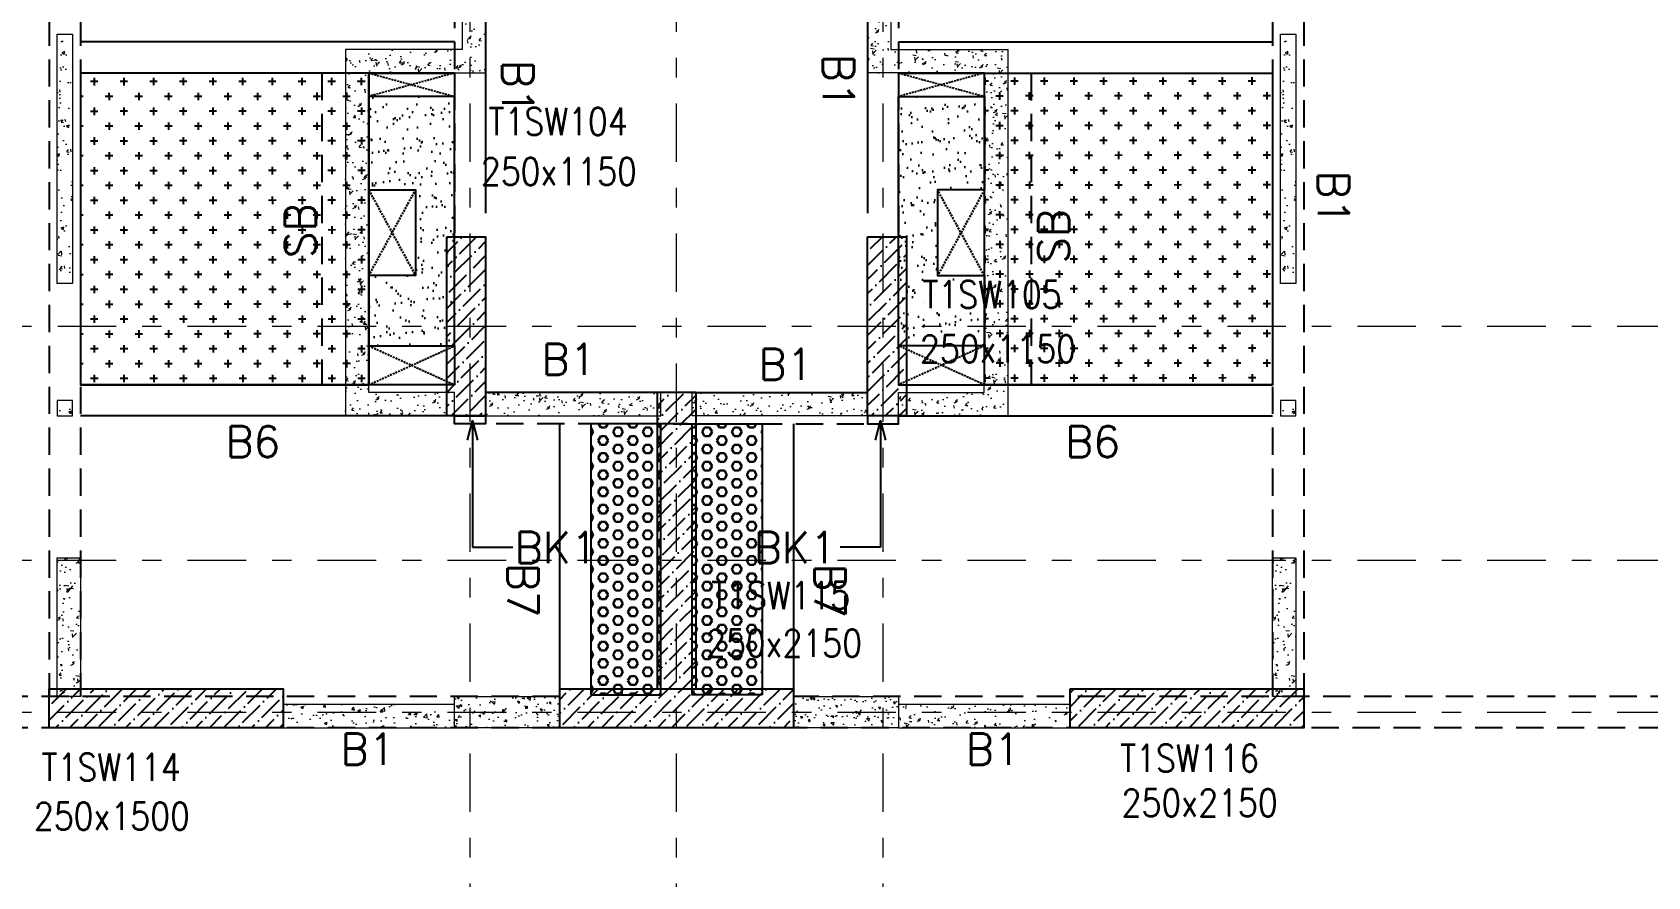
# Model space of a CAD drawing. Header units: millimetres. Extents: x 1078357 to 1340092, y -4684019 to -4550360.
# Drawn here: x 1186991 to 1197357, y -4581617 to -4576201 of the extents above; entities that cross this region are included whole.
import ezdxf

# ---------------------------------------------------------------- set-up
doc = ezdxf.new("R2010")
doc.units = ezdxf.units.MM
for name, pattern in [('CENTER', [2, 1.25, -0.25, 0.25, -0.25]), ('CONTINOUS', [0]), ('DGN STYLE 7', [8.34, 3.75, -1.67, 1.25, -1.67]), ('HIDDEN', [0.375, 0.25, -0.125]), ('New Retail block$0$CONTINOUS', [0])]:
    doc.linetypes.add(name, pattern=pattern)
doc.layers.get('0').update_dxf_attribs({"lineweight": 0})
for name, color, linetype in [('DROP SLAB', 8, 'Continuous'), ('S-BEAM', 3, 'Continuous'), ('S-BEAM-IDEN', 6, 'Continuous'), ('S-COL_STOP', 12, 'Continuous'), ('S-CUTOUT', 8, 'Continuous'), ('S-SLAB-STOP', 8, 'New Retail block$0$CONTINOUS')]:
    doc.layers.add(name, color=color, linetype=linetype)
for name, color, linetype, lineweight in [('GRID LINE', 8, 'Continuous', 0), ('HATCH', 8, 'Continuous', 30), ('S-COL-IDEN', 30, 'Continuous', 25), ('S-NON STR RCC WALL', 8, 'Continuous', 0)]:
    doc.layers.add(name, color=color, linetype=linetype, lineweight=lineweight)
doc.styles.add('Roman', font='romans')
doc.styles.add('ROMANS', font='romans.shx', dxfattribs={"width": 0.85})
doc.dimstyles.new('HARESH', dxfattribs={"dimtxt": 150, "dimasz": 75, "dimexe": 0, "dimexo": 0, "dimgap": 25, "dimtad": 1, "dimdec": 0, "dimdsep": 46, "dimtxsty": 'Roman', "dimblk": 'OBLIQUE', "dimcen": 225, "dimdle": 25, "dimclrd": 2, "dimclre": 2, "dimclrt": 7, "dimadec": 8, "dimazin": 1, "dimtfac": 1, "dimtdec": 0, "dimtmove": 0, "dimatfit": 0, "dimfxl": 1, "dimlwd": -1, "dimlwe": -1, "dimarcsym": 0})
pattern_1 = [(50, (-5225719.91, 23613938.34), (182.184669, -15.93908554), [19.05, -209.55]), (355, (-5225719.9, 23613938.34), (-35.2434214, 191.0568452), [15.24, -167.6405842]), (100.4514447, (-5225704.73, 23613937.02), (146.9412471, 175.1177519), [16.1900088, -178.0902446]), (46.1842, (-5225719.9, 23613989.14), (271.0790409, -42.042328), [28.575, -314.325]), (96.6355576, (-5225697.32, 23613985.64), (237.404134, 247.4261246), [24.2850231, -267.1356082]), (351.1841512, (-5225719.9, 23613989.14), (237.404134, 247.4261246), [22.859967, -251.459732]), (21, (-5225694.51, 23613976.44), (151.6143913, -102.2651982), [19.05, -209.55]), (326, (-5225694.5, 23613976.44), (61.8020283, 184.1879661), [15.24, -167.64]), (71.451445, (-5225681.87, 23613967.92), (213.4164193, 81.9227689), [16.1900088, -178.0899376]), (37.5, (-5225719.91, 23613938.345), (3.08860325, 84.55503887), [0, -165.608, 0, -170.18, 0, -168.275]), (7.5, (-5225719.91, 23613938.345), (66.8196625, 100.18057482), [0, -97.028, 0, -161.798, 0, -64.135]), (327.5, (-5225776.55, 23613938.345), (135.59059517, -5.728744), [0, -63.5, 0, -198.12, 0, -262.89]), (317.5, (-5225801.95, 23613938.34), (148.1291814, 25.42649103), [0, -82.55, 0, -131.572, 0, -186.69])]
pattern_2 = [(45, (2236684.96, -9406181.02), (33.67596045, 123.4785217), [158.75, -31.75, 0, -31.75])]
pattern_3 = [(180.03079016, (-3247966.01, 14148014.11), (-95.1987999, -95.3011726), [47.625, -142.875]), (270.03079016, (-3247989.84, 14148037.91), (95.3011726, -95.1987999), [47.625, -142.875])]
pattern_4 = [(180, (1116375.597, -4391706.48), (-7e-15, -54.992613), [31.75, -63.5]), (300, (1116375.597, -4391706.48), (47.625, 27.496307), [31.75, -63.5]), (240, (1116343.847, -4391706.48), (47.625, -27.496307), [31.75, -63.5])]

# ---------------------------------------------------------------- blocks, each defined once
blk = doc.blocks.new('_Oblique')
at = {"color": 0, "linetype": 'ByBlock', "lineweight": -2}
blk.add_line((-0.5, -0.5), (0.5, 0.5), dxfattribs=at)

msp = doc.modelspace()

# ---------------------------------------------------------------- hatches: boundary and pattern name
at = {"layer": 'DROP SLAB'}
h = msp.add_hatch(dxfattribs=at)
h.set_pattern_fill('CROSS', color=8, scale=15, angle=179.96921)
h.set_pattern_definition(pattern_3)
h.paths.add_polyline_path([(1189150.2, -4576461.8), (1187300.4, -4576461.8), (1187300.4, -4578461.6), (1189150.2, -4578461.6)])
h = msp.add_hatch(dxfattribs=at)
h.set_pattern_fill('CROSS', color=8, scale=15, angle=0.03079)
h.set_pattern_definition(pattern_3)
h.paths.add_polyline_path([(1193100.6, -4576461.7), (1194950.4, -4576461.7), (1194950.4, -4578461.5), (1193100.6, -4578461.5)])
at = {"layer": 'HATCH'}
h = msp.add_hatch(dxfattribs=at)
h.set_pattern_fill('AR-SAND', color=8, scale=3, angle=0.02985)
h.set_pattern_definition([(37.47015413, (-3842333.16, 18781897.14), (-4.72361136, 146.8264517), [0, -115.824, 0, -129.54, 0, -123.825]), (7.4701541, (-3842333.16, 18781897.14), (134.9689868, 214.9772528), [0, -62.484, 0, -104.394, 0, -40.005]), (327.4701541, (-3842426.89, 18781897.19), (237.2979035, 0.3075449), [0, -38.1, 0, -137.16, 0, -179.07]), (317.4701541, (-3842426.89, 18781897.19), (229.1017424, 66.759465), [0, -19.05, 0, -89.916, 0, -102.87])])
h.paths.add_polyline_path([(1189699.9, -4576611.5), (1189149.9, -4576611.5), (1189149.9, -4577211.5), (1189449.8, -4577211.5), (1189449.8, -4577761.5), (1189149.9, -4577761.4), (1189149.9, -4578211.5), (1189699.8, -4578211.5)])
h = msp.add_hatch(dxfattribs=at)
h.set_pattern_fill('AR-SAND', color=8, scale=3, angle=179.97015)
h.set_pattern_definition([(37.47015413, (-3842332.39, 18781897.06), (-4.72361136, 146.8264517), [0, -115.824, 0, -129.54, 0, -123.825]), (7.4701541, (-3842332.39, 18781897.06), (134.9689868, 214.9772528), [0, -62.484, 0, -104.394, 0, -40.005]), (327.4701541, (-3842426.11, 18781897.11), (237.2979035, 0.3075449), [0, -38.1, 0, -137.16, 0, -179.07]), (317.4701541, (-3842426.11, 18781897.11), (229.1017424, 66.759465), [0, -19.05, 0, -89.916, 0, -102.87])])
h.paths.add_polyline_path([(1192550.6, -4576611.6), (1193100.6, -4576611.6), (1193100.6, -4577211.6), (1192800.6, -4577211.6), (1192800.6, -4577761.6), (1193100.6, -4577761.5), (1193100.6, -4578211.6), (1192550.6, -4578211.6)])
at = {"layer": 'HATCH', "ltscale": 1000}
h = msp.add_hatch(dxfattribs=at)
h.set_pattern_fill('HEX', color=8, scale=10, angle=180)
h.set_pattern_definition(pattern_4)
h.paths.add_polyline_path([(1191025.6, -4580450.9), (1190575.6, -4580450.9), (1190575.2, -4578711.5), (1191025.2, -4578711.5)])
h = msp.add_hatch(dxfattribs=at)
h.set_pattern_fill('HEX', color=8, scale=10, angle=180)
h.set_pattern_definition(pattern_4)
h.paths.add_polyline_path([(1191675.6, -4580451.4), (1191225.6, -4580451.4), (1191225.6, -4578711.5), (1191675.6, -4578711.5)])
at = {"layer": 'S-COL_STOP', "lineweight": 25}
h = msp.add_hatch(dxfattribs=at)
h.set_pattern_fill('ANSI36', color=8, scale=20)
h.set_pattern_definition(pattern_2)
h.paths.add_polyline_path([(1189650.6, -4577511.5), (1189900.6, -4577511.5), (1189900.6, -4578661.5), (1189650.6, -4578661.5)])
h = msp.add_hatch(dxfattribs=at)
h.set_pattern_fill('ANSI36', color=8, scale=20)
h.set_pattern_definition(pattern_2)
h.paths.add_polyline_path([(1192350.6, -4577511.5), (1192600.6, -4577511.5), (1192600.6, -4578661.5), (1192350.6, -4578661.5)])
at = {"layer": 'S-COL_STOP', "linetype": 'CENTER', "ltscale": 700}
h = msp.add_hatch(dxfattribs=at)
h.set_pattern_fill('ANSI36', color=8, scale=20)
h.set_pattern_definition(pattern_2)
h.paths.add_polyline_path([(1191000.6, -4580411.6), (1191250.6, -4580411.6), (1191250.6, -4578511.6), (1191000.6, -4578511.6)])
at = {"layer": 'S-COL_STOP', "lineweight": 25}
h = msp.add_hatch(dxfattribs=at)
h.set_pattern_fill('ANSI36', color=8, scale=20)
h.set_pattern_definition(pattern_2)
h.paths.add_polyline_path([(1187100.6, -4580411.5), (1188600.6, -4580411.5), (1188600.6, -4580661.5), (1187100.6, -4580661.5)])
at = {"layer": 'S-COL_STOP', "linetype": 'CENTER', "ltscale": 700}
h = msp.add_hatch(dxfattribs=at)
h.set_pattern_fill('ANSI36', color=8, scale=20)
h.set_pattern_definition(pattern_2)
h.paths.add_polyline_path([(1190375.6, -4580411.6), (1191875.6, -4580411.6), (1191875.6, -4580661.6), (1190375.6, -4580661.6)])
at = {"layer": 'S-COL_STOP', "lineweight": 25}
h = msp.add_hatch(dxfattribs=at)
h.set_pattern_fill('ANSI36', color=8, scale=20)
h.set_pattern_definition(pattern_2)
h.paths.add_polyline_path([(1193650.6, -4580411.5), (1195150.6, -4580411.5), (1195150.6, -4580661.5), (1193650.6, -4580661.5)])
at = {"layer": 'S-NON STR RCC WALL'}
h = msp.add_hatch(dxfattribs=at)
h.set_pattern_fill('AR-CONC', color=256)
h.set_pattern_definition(pattern_1)
h.paths.add_polyline_path([(1189000.4, -4576311.5), (1189000.4, -4578661.5), (1189700.4, -4578661.5), (1189700.4, -4578511.5), (1189150.4, -4578511.5), (1189150.4, -4576461.5), (1189900.4, -4576461.5), (1189900.4, -4575211.4), (1189750.4, -4575211.4), (1189750.4, -4576311.5)])
h = msp.add_hatch(dxfattribs=at)
h.set_pattern_fill('AR-CONC', color=256, angle=180)
h.set_pattern_definition(pattern_1)
h.paths.add_polyline_path([(1193250.4, -4576311.5), (1193250.4, -4578661.5), (1192550.4, -4578661.5), (1192550.4, -4578511.5), (1193100.4, -4578511.5), (1193100.4, -4576461.5), (1192350.4, -4576461.5), (1192350.4, -4575211.4), (1192500.4, -4575211.4), (1192500.4, -4576311.5)])
h = msp.add_hatch(dxfattribs=at)
h.set_pattern_fill('AR-CONC', color=256, angle=180)
h.set_pattern_definition([(50, (2284438.53, -9074361), (182.184669, -15.9390855), [19.05, -209.55]), (355, (2284438.53, -9074361), (-35.2434214, 191.056845), [15.24, -167.640584]), (100.4514447, (2284453.7, -9074362.33), (146.941247, 175.117752), [16.190009, -178.0902446]), (46.1842, (2284438.53, -9074310.2), (271.079041, -42.042328), [28.575, -314.325]), (96.6355576, (2284461.12, -9074313.7), (237.404134, 247.426125), [24.285023, -267.135608]), (351.184151, (2284438.53, -9074310.2), (237.404134, 247.426125), [22.859967, -251.459732]), (21, (2284463.93, -9074322.9), (151.6143913, -102.265198), [19.05, -209.55]), (326, (2284463.93, -9074322.9), (61.802028, 184.187966), [15.24, -167.64]), (71.451445, (2284476.56, -9074331.42), (213.416419, 81.922769), [16.190009, -178.0899376]), (37.5, (2284438.527, -9074361), (3.08860325, 84.5550389), [0, -165.608, 0, -170.18, 0, -168.275]), (7.5, (2284438.53, -9074361), (66.8196625, 100.1805748), [0, -97.028, 0, -161.798, 0, -64.135]), (327.5, (2284381.885, -9074361), (135.5905952, -5.728744), [0, -63.5, 0, -198.12, 0, -262.89]), (317.5, (2284356.48, -9074361), (148.1291814, 25.426491), [0, -82.55, 0, -131.572, 0, -186.69])])
h.paths.add_polyline_path([(1187150.4, -4576211.5), (1187250.4, -4576211.5), (1187250.4, -4577811.5), (1187150.4, -4577811.5)])
h = msp.add_hatch(dxfattribs=at)
h.set_pattern_fill('AR-CONC', color=256, angle=180)
h.set_pattern_definition([(50, (2292288.54, -9074361), (182.184669, -15.9390855), [19.05, -209.55]), (355, (2292288.54, -9074361), (-35.2434214, 191.056845), [15.24, -167.640584]), (100.4514447, (2292303.73, -9074362.33), (146.941247, 175.117752), [16.190009, -178.0902446]), (46.1842, (2292288.54, -9074310.2), (271.079041, -42.042328), [28.575, -314.325]), (96.6355576, (2292311.13, -9074313.7), (237.404134, 247.426125), [24.285023, -267.135608]), (351.184151, (2292288.54, -9074310.2), (237.404134, 247.426125), [22.859967, -251.459732]), (21, (2292313.94, -9074322.9), (151.6143913, -102.265198), [19.05, -209.55]), (326, (2292313.94, -9074322.9), (61.802028, 184.187966), [15.24, -167.64]), (71.451445, (2292326.58, -9074331.42), (213.416419, 81.922769), [16.190009, -178.0899376]), (37.5, (2292288.544, -9074361), (3.08860325, 84.5550389), [0, -165.608, 0, -170.18, 0, -168.275]), (7.5, (2292288.54, -9074361), (66.8196625, 100.1805748), [0, -97.028, 0, -161.798, 0, -64.135]), (327.5, (2292231.9, -9074361), (135.5905952, -5.728744), [0, -63.5, 0, -198.12, 0, -262.89]), (317.5, (2292206.5, -9074361), (148.1291814, 25.426491), [0, -82.55, 0, -131.572, 0, -186.69])])
h.paths.add_polyline_path([(1195000.4, -4576211.5), (1195100.4, -4576211.5), (1195100.4, -4577811.5), (1195000.4, -4577811.5)])
h = msp.add_hatch(dxfattribs=at)
h.set_pattern_fill('AR-CONC', color=256)
h.set_pattern_definition(pattern_1)
h.paths.add_polyline_path([(1191025.4, -4578511.5), (1189900.4, -4578511.5), (1189900.4, -4578661.5), (1191025.4, -4578661.5)])
h = msp.add_hatch(dxfattribs=at)
h.set_pattern_fill('AR-CONC', color=256, angle=180)
h.set_pattern_definition(pattern_1)
h.paths.add_polyline_path([(1191225.4, -4578511.5), (1192350.4, -4578511.5), (1192350.4, -4578661.5), (1191225.4, -4578661.5)])
h = msp.add_hatch(dxfattribs=at)
h.set_pattern_fill('AR-CONC', color=256, angle=180)
h.set_pattern_definition([(50, (2284425.31, -9075725.67), (182.184669, -15.9390855), [19.05, -209.55]), (355, (2284425.31, -9075725.67), (-35.2434214, 191.056845), [15.24, -167.640584]), (100.4514447, (2284440.5, -9075727), (146.941247, 175.117752), [16.190009, -178.0902446]), (46.1842, (2284425.31, -9075674.87), (271.079041, -42.042328), [28.575, -314.325]), (96.6355576, (2284447.9, -9075678.37), (237.404134, 247.426125), [24.285023, -267.135608]), (351.184151, (2284425.3, -9075674.87), (237.404134, 247.426125), [22.859967, -251.459732]), (21, (2284450.71, -9075687.57), (151.6143913, -102.265198), [19.05, -209.55]), (326, (2284450.71, -9075687.57), (61.802028, 184.187966), [15.24, -167.64]), (71.451445, (2284463.35, -9075696.09), (213.416419, 81.922769), [16.190009, -178.0899376]), (37.5, (2284425.31, -9075725.67), (3.08860325, 84.5550389), [0, -165.608, 0, -170.18, 0, -168.275]), (7.5, (2284425.31, -9075725.67), (66.8196625, 100.1805748), [0, -97.028, 0, -161.798, 0, -64.135]), (327.5, (2284368.67, -9075725.67), (135.5905952, -5.728744), [0, -63.5, 0, -198.12, 0, -262.89]), (317.5, (2284343.27, -9075725.67), (148.1291814, 25.426491), [0, -82.55, 0, -131.572, 0, -186.69])])
h.paths.add_polyline_path([(1187150.4, -4578661.5), (1187250.4, -4578661.5), (1187250.4, -4578561.5), (1187150.4, -4578561.5)])
h = msp.add_hatch(dxfattribs=at)
h.set_pattern_fill('AR-CONC', color=256, angle=180)
h.set_pattern_definition([(50, (2292275.33, -9075725.67), (182.184669, -15.9390855), [19.05, -209.55]), (355, (2292275.33, -9075725.67), (-35.2434214, 191.056845), [15.24, -167.640584]), (100.4514447, (2292290.51, -9075727), (146.941247, 175.117752), [16.190009, -178.0902446]), (46.1842, (2292275.33, -9075674.87), (271.079041, -42.042328), [28.575, -314.325]), (96.6355576, (2292297.92, -9075678.37), (237.404134, 247.426125), [24.285023, -267.135608]), (351.184151, (2292275.33, -9075674.87), (237.404134, 247.426125), [22.859967, -251.459732]), (21, (2292300.73, -9075687.57), (151.6143913, -102.265198), [19.05, -209.55]), (326, (2292300.73, -9075687.57), (61.802028, 184.187966), [15.24, -167.64]), (71.451445, (2292313.36, -9075696.09), (213.416419, 81.922769), [16.190009, -178.0899376]), (37.5, (2292275.33, -9075725.67), (3.08860325, 84.5550389), [0, -165.608, 0, -170.18, 0, -168.275]), (7.5, (2292275.33, -9075725.67), (66.8196625, 100.1805748), [0, -97.028, 0, -161.798, 0, -64.135]), (327.5, (2292218.69, -9075725.67), (135.5905952, -5.728744), [0, -63.5, 0, -198.12, 0, -262.89]), (317.5, (2292193.29, -9075725.67), (148.1291814, 25.426491), [0, -82.55, 0, -131.572, 0, -186.69])])
h.paths.add_polyline_path([(1195000.4, -4578661.5), (1195100.4, -4578661.5), (1195100.4, -4578561.5), (1195000.4, -4578561.5)])
h = msp.add_hatch(dxfattribs=at)
h.set_pattern_fill('AR-CONC', color=256, angle=180)
h.set_pattern_definition([(50, (-6264384.37, 28297957.52), (182.184669, -15.93908554), [19.05, -209.55]), (355, (-6264384.37, 28297957.52), (-35.2434214, 191.0568452), [15.24, -167.6405842]), (100.4514447, (-6264369.19, 28297956.2), (146.9412471, 175.1177519), [16.1900088, -178.0902446]), (46.1842, (-6264384.37, 28298008.32), (271.0790409, -42.042328), [28.575, -314.325]), (96.6355576, (-6264361.78, 28298004.82), (237.404134, 247.4261246), [24.2850231, -267.1356082]), (351.1841512, (-6264384.37, 28298008.32), (237.404134, 247.4261246), [22.859967, -251.459732]), (21, (-6264358.97, 28297995.62), (151.6143913, -102.2651982), [19.05, -209.55]), (326, (-6264358.97, 28297995.62), (61.8020283, 184.1879661), [15.24, -167.64]), (71.451445, (-6264346.33, 28297987.1), (213.4164193, 81.9227689), [16.1900088, -178.0899376]), (37.5, (-6264384.37, 28297957.525), (3.08860325, 84.55503887), [0, -165.608, 0, -170.18, 0, -168.275]), (7.5, (-6264384.37, 28297957.525), (66.8196625, 100.18057482), [0, -97.028, 0, -161.798, 0, -64.135]), (327.5, (-6264441.01, 28297957.525), (135.59059517, -5.72874399), [0, -63.5, 0, -198.12, 0, -262.89]), (317.5, (-6264466.41, 28297957.52), (148.1291814, 25.42649103), [0, -82.55, 0, -131.572, 0, -186.69])])
h.paths.add_polyline_path([(1187150.4, -4579571.5), (1187300.4, -4579571.5), (1187300.4, -4580461.4), (1187150.4, -4580461.4)])
h = msp.add_hatch(dxfattribs=at)
h.set_pattern_fill('AR-CONC', color=256, angle=180)
h.set_pattern_definition([(50, (-6256584.37, 28297957.52), (182.184669, -15.93908554), [19.05, -209.55]), (355, (-6256584.37, 28297957.52), (-35.2434214, 191.0568452), [15.24, -167.6405842]), (100.4514447, (-6256569.19, 28297956.2), (146.9412471, 175.1177519), [16.1900088, -178.0902446]), (46.1842, (-6256584.37, 28298008.32), (271.0790409, -42.042328), [28.575, -314.325]), (96.6355576, (-6256561.78, 28298004.82), (237.404134, 247.4261246), [24.2850231, -267.1356082]), (351.1841512, (-6256584.37, 28298008.32), (237.404134, 247.4261246), [22.859967, -251.459732]), (21, (-6256558.97, 28297995.62), (151.6143913, -102.2651982), [19.05, -209.55]), (326, (-6256558.97, 28297995.62), (61.8020283, 184.1879661), [15.24, -167.64]), (71.451445, (-6256546.33, 28297987.1), (213.4164193, 81.9227689), [16.1900088, -178.0899376]), (37.5, (-6256584.37, 28297957.525), (3.08860325, 84.55503887), [0, -165.608, 0, -170.18, 0, -168.275]), (7.5, (-6256584.37, 28297957.525), (66.8196625, 100.18057482), [0, -97.028, 0, -161.798, 0, -64.135]), (327.5, (-6256641.01, 28297957.525), (135.59059517, -5.72874399), [0, -63.5, 0, -198.12, 0, -262.89]), (317.5, (-6256666.41, 28297957.52), (148.1291814, 25.42649103), [0, -82.55, 0, -131.572, 0, -186.69])])
h.paths.add_polyline_path([(1194950.4, -4579571.5), (1195100.4, -4579571.5), (1195100.4, -4580461.4), (1194950.4, -4580461.4)])
h = msp.add_hatch(dxfattribs=at)
h.set_pattern_fill('AR-CONC', color=8, scale=20, angle=90)
h.set_pattern_definition([(140, (-2018674.39, -7117881.1), (12.550427, 143.4520365), [15, -165]), (85, (-2018674.39, -7117881.1), (-150.438427, -27.7502667), [12, -132]), (190.4514445, (-2018673.35, -7117869.15), (-137.887998, 115.7017693), [12.7480384, -140.2284224]), (136.1842, (-2018714.4, -7117881.1), (33.103856, 213.448266), [22.5, -247.5]), (186.6356355, (-2018711.63, -7117863.31), (-194.82372, 186.932389), [19.122068, -210.342752]), (81.184164, (-2018714.4, -7117881.1), (-194.82372, 186.932389), [18, -198]), (111, (-2018704.39, -7117861.1), (80.523778, 119.3814104), [15, -165]), (56, (-2018704.39, -7117861.1), (-145.030009, 48.6630664), [12, -132]), (161.4514447, (-2018697.68, -7117851.15), (-64.5062306, 168.0444753), [12.748038, -140.2284224]), (127.5, (-2018674.39, -7117881.1), (-66.57877077, 2.43197106), [0, -130.4, 0, -134, 0, -132.5]), (97.5, (-2018674.39, -7117881.1), (-78.8823424, 52.6139075), [0, -76.4, 0, -127.4, 0, -50.5]), (57.5, (-2018674.39, -7117925.7), (4.51097435, 106.7644872), [0, -50, 0, -156, 0, -207]), (47.5, (-2018674.39, -7117945.7), (-20.0209965, 116.6372339), [0, -65, 0, -103.6, 0, -147])])
h.paths.add_polyline_path([(1190375.6, -4580461.7), (1190375.6, -4580661.7), (1189700.6, -4580661.6), (1189700.6, -4580461.6)])
h = msp.add_hatch(dxfattribs=at)
h.set_pattern_fill('AR-CONC', color=8, scale=20, angle=90)
h.set_pattern_definition([(140, (-2017149.39, -7117881.1), (12.550427, 143.4520365), [15, -165]), (85, (-2017149.4, -7117881.1), (-150.438427, -27.7502667), [12, -132]), (190.4514445, (-2017148.35, -7117869.15), (-137.887998, 115.7017693), [12.7480384, -140.2284224]), (136.1842, (-2017189.4, -7117881.1), (33.103856, 213.448266), [22.5, -247.5]), (186.6356355, (-2017186.63, -7117863.31), (-194.82372, 186.932389), [19.122068, -210.342752]), (81.184164, (-2017189.4, -7117881.1), (-194.82372, 186.932389), [18, -198]), (111, (-2017179.39, -7117861.1), (80.523778, 119.3814104), [15, -165]), (56, (-2017179.4, -7117861.1), (-145.030009, 48.6630664), [12, -132]), (161.4514447, (-2017172.68, -7117851.15), (-64.5062306, 168.0444753), [12.748038, -140.2284224]), (127.5, (-2017149.394, -7117881.1), (-66.57877077, 2.43197106), [0, -130.4, 0, -134, 0, -132.5]), (97.5, (-2017149.39, -7117881.1), (-78.8823424, 52.6139075), [0, -76.4, 0, -127.4, 0, -50.5]), (57.5, (-2017149.394, -7117925.7), (4.51097435, 106.7644872), [0, -50, 0, -156, 0, -207]), (47.5, (-2017149.39, -7117945.7), (-20.0209965, 116.6372339), [0, -65, 0, -103.6, 0, -147])])
h.paths.add_polyline_path([(1192550.6, -4580461.6), (1192550.6, -4580661.6), (1191875.6, -4580661.7), (1191875.6, -4580461.7)])
at = {"layer": 'S-NON STR RCC WALL', "ltscale": 700}
h = msp.add_hatch(dxfattribs=at)
h.set_pattern_fill('AR-CONC', color=256)
h.set_pattern_definition([(50, (1135584.19, -4398608.3), (182.18467, -15.93909), [19.05, -209.55]), (355, (1135584.19, -4398608.3), (-35.24342, 191.05685), [15.24, -167.64058]), (100.45144, (1135599.37, -4398609.62), (146.94125, 175.11775), [16.19, -178.09024]), (46.1842, (1135584.2, -4398557.5), (271.07904, -42.04233), [28.575, -314.325]), (96.63556, (1135606.78, -4398561), (237.40413, 247.42612), [24.28502, -267.1356]), (351.18415, (1135584.2, -4398557.5), (237.40413, 247.42612), [22.85997, -251.45973]), (21, (1135609.59, -4398570.2), (151.61439, -102.2652), [19.05, -209.55]), (326, (1135609.59, -4398570.2), (61.80203, 184.18797), [15.24, -167.64]), (71.45144, (1135622.23, -4398578.72), (213.41642, 81.92277), [16.19, -178.08994]), (37.5, (1135584.19, -4398608.294), (3.088603, 84.555039), [0, -165.608, 0, -170.18, 0, -168.275]), (7.5, (1135584.19, -4398608.29), (66.819663, 100.180575), [0, -97.028, 0, -161.798, 0, -64.135]), (327.5, (1135527.55, -4398608.294), (135.590595, -5.728744), [0, -63.5, 0, -198.12, 0, -262.89]), (317.5, (1135502.15, -4398608.3), (148.12918, 25.42649), [0, -82.55, 0, -131.572, 0, -186.69])])
h.paths.add_polyline_path([(1189700.4, -4580511.5), (1188600.2, -4580511.5), (1188600.2, -4580661.4), (1189700.4, -4580661.4)])
at = {"layer": 'S-NON STR RCC WALL'}
h = msp.add_hatch(dxfattribs=at)
h.set_pattern_fill('AR-CONC', color=256)
h.set_pattern_definition([(50, (-4128495.19, 18929919.16), (182.184669, -15.9390855), [19.05, -209.55]), (355, (-4128495.2, 18929919.16), (-35.2434214, 191.0568452), [15.24, -167.6405842]), (100.4514447, (-4128480.01, 18929917.83), (146.9412471, 175.1177519), [16.1900088, -178.0902446]), (46.1842, (-4128495.2, 18929969.96), (271.0790409, -42.042328), [28.575, -314.325]), (96.6355576, (-4128472.6, 18929966.45), (237.404134, 247.4261246), [24.285023, -267.1356082]), (351.1841512, (-4128495.2, 18929969.96), (237.404134, 247.4261246), [22.859967, -251.459732]), (21, (-4128469.79, 18929957.26), (151.6143913, -102.2651982), [19.05, -209.55]), (326, (-4128469.8, 18929957.26), (61.8020283, 184.1879661), [15.24, -167.64]), (71.451445, (-4128457.16, 18929948.74), (213.4164193, 81.9227689), [16.1900088, -178.0899376]), (37.5, (-4128495.19, 18929919.16), (3.08860325, 84.55503887), [0, -165.608, 0, -170.18, 0, -168.275]), (7.5, (-4128495.19, 18929919.16), (66.8196625, 100.18057482), [0, -97.028, 0, -161.798, 0, -64.135]), (327.5, (-4128551.834, 18929919.16), (135.59059517, -5.728744), [0, -63.5, 0, -198.12, 0, -262.89]), (317.5, (-4128577.23, 18929919.16), (148.1291814, 25.42649103), [0, -82.55, 0, -131.572, 0, -186.69])])
h.paths.add_polyline_path([(1193650.2, -4580511.5), (1192550.4, -4580511.5), (1192550.4, -4580661.4), (1193650.2, -4580661.4)])

# ---------------------------------------------------------------- linework, layer by layer
at = {"layer": 'GRID LINE', "linetype": 'DGN STYLE 7', "ltscale": 100, "elevation": 0}
for points in [[(1189800.4, -4592877.8), (1189800.4, -4570606.9)], [(1191125.4, -4592877.8), (1191125.4, -4570606.9)], [(1192450.4, -4592877.8), (1192450.4, -4570606.9)], [(1111260.2, -4578086.5), (1206623.6, -4578086.5)], [(1111260.2, -4579586.5), (1206623.6, -4579586.5)], [(1111260.2, -4580561.5), (1206623.6, -4580561.5)]]:
    msp.add_lwpolyline(points, dxfattribs=at)
at = {"layer": 'S-BEAM', "linetype": 'HIDDEN', "ltscale": 700}
for p, q in [((1187100.4, -4574011.5, 0), (1187100.4, -4580461.4, 0)), ((1187300.4, -4574011.5, 0), (1187300.4, -4580461.4, 0)), ((1194950.4, -4574011.5, 0), (1194950.4, -4580461.4, 0)), ((1195150.4, -4574011.5, 0), (1195150.4, -4580461.4, 0)), ((1189700.4, -4575211.4, 0), (1189700.4, -4577711.5, 0)), ((1192550.4, -4575211.4, 0), (1192550.4, -4577711.5, 0)), ((1188850.2, -4576461.8, 0), (1188850.2, -4578461.6, 0)), ((1193100.5, -4576462, 0), (1193100.5, -4578461.8, 0)), ((1193400.5, -4576462, 0), (1193400.5, -4578461.8, 0)), ((1191193.2, -4578711.5, 0), (1189900.4, -4578711.6, 0)), ((1191103.3, -4578711.6, 0), (1192350.4, -4578711.6, 0)), ((1190375.6, -4580461.4, 0), (1184700.4, -4580461.4, 0)), ((1197550.4, -4580461.4, 0), (1191875.6, -4580461.4, 0)), ((1190375.6, -4580661.4, 0), (1178200.6, -4580661.4, 0)), ((1200100.4, -4580661.4, 0), (1191875.6, -4580661.4, 0))]:
    msp.add_line(p, q, dxfattribs=at)
at = {"layer": 'S-BEAM', "linetype": 'CONTINOUS', "ltscale": 700}
for p, q in [((1189900.4, -4575211.4, 0), (1189900.4, -4577361.5, 0)), ((1192350.4, -4575211.4, 0), (1192350.4, -4577361.5, 0)), ((1191225.4, -4578511.5, 0), (1189900.4, -4578511.6, 0)), ((1191225.4, -4578511.6, 0), (1192350.6, -4578511.6, 0))]:
    msp.add_line(p, q, dxfattribs=at)
at = {"layer": 'S-BEAM', "ltscale": 700}
for p, q in [((1189700.5, -4576261.8, 0), (1187300.5, -4576261.8, 0)), ((1192550.4, -4576261.7, 0), (1194950.4, -4576261.7, 0)), ((1189700.3, -4578661.6, 0), (1187300.4, -4578661.6, 0)), ((1190375.3, -4578711.5, 0), (1190375.3, -4580461.5, 0)), ((1191875.6, -4578711.5, 0), (1191875.6, -4580461.5, 0)), ((1192550.6, -4578661.5, 0), (1194950.4, -4578661.5, 0))]:
    msp.add_line(p, q, dxfattribs=at)
at = {"layer": 'S-BEAM', "linetype": 'Continuous', "ltscale": 700}
for p, q in [((1189700.4, -4576461.8, 0), (1187300.5, -4576461.8, 0)), ((1192550.4, -4576461.7, 0), (1194950.4, -4576461.7, 0)), ((1189700.3, -4578461.6, 0), (1187300.4, -4578461.6, 0)), ((1192550.6, -4578461.5, 0), (1194950.4, -4578461.5, 0)), ((1190575.3, -4578711.5, 0), (1190575.3, -4580450.9, 0)), ((1191675.6, -4578711.6, 0), (1191675.6, -4580450.9, 0))]:
    msp.add_line(p, q, dxfattribs=at)
at = {"layer": 'S-BEAM', "linetype": 'ByBlock', "ltscale": 700}
msp.add_line((1189150.2, -4576461.8, 0), (1189150.2, -4578461.6, 0), dxfattribs=at)
at = {"layer": 'S-BEAM', "linetype": 'Continuous', "ltscale": 700, "elevation": 0}
for points in [[(1189700.5, -4578661.5), (1189900.5, -4578661.5), (1189900.5, -4578711.7), (1189700.5, -4578711.7)], [(1192550.4, -4578661.5), (1192350.4, -4578661.5), (1192350.4, -4578711.7), (1192550.4, -4578711.7)]]:
    msp.add_lwpolyline(points, close=True, dxfattribs=at)
at = {"layer": 'S-COL_STOP', "lineweight": 25, "elevation": 0}
for points in [[(1189650.6, -4577511.5), (1189900.6, -4577511.5), (1189900.6, -4578661.5), (1189650.6, -4578661.5)], [(1192350.6, -4577511.5), (1192600.6, -4577511.5), (1192600.6, -4578661.5), (1192350.6, -4578661.5)], [(1191000.6, -4580411.6), (1191250.6, -4580411.6), (1191250.6, -4578511.6), (1191000.6, -4578511.6)], [(1187100.6, -4580411.5), (1188600.6, -4580411.5), (1188600.6, -4580661.5), (1187100.6, -4580661.5)], [(1190375.6, -4580411.6), (1191875.6, -4580411.6), (1191875.6, -4580661.6), (1190375.6, -4580661.6)], [(1193650.6, -4580411.5), (1195150.6, -4580411.5), (1195150.6, -4580661.5), (1193650.6, -4580661.5)]]:
    msp.add_lwpolyline(points, close=True, dxfattribs=at)
at = {"layer": 'S-CUTOUT', "linetype": 'HIDDEN', "ltscale": 50}
for p, q in [((1189700.2, -4576461.6, 0), (1189150.2, -4576611.6, 0)), ((1189151, -4576461.8, 0), (1189700.2, -4576611.6, 0)), ((1192550.6, -4576461.6, 0), (1193100.6, -4576611.6, 0)), ((1193099.8, -4576461.8, 0), (1192550.6, -4576611.6, 0)), ((1189150.4, -4577211.5, 0), (1189450.5, -4577761.5, 0)), ((1189150.4, -4577761.5, 0), (1189450.5, -4577211.5, 0)), ((1193100.6, -4577211.6, 0), (1192800.6, -4577761.6, 0)), ((1193100.6, -4577761.6, 0), (1192800.6, -4577211.6, 0)), ((1189150.6, -4578211.6, 0), (1189700.4, -4578461.6, 0)), ((1189150.6, -4578461.6, 0), (1189700.6, -4578211.6, 0)), ((1193100.6, -4578461.6, 0), (1192550.6, -4578211.6, 0)), ((1193100.6, -4578211.6, 0), (1192550.8, -4578461.6, 0))]:
    msp.add_line(p, q, dxfattribs=at)
at = {"layer": 'S-CUTOUT', "linetype": 'CONTINOUS', "ltscale": 500, "elevation": 0}
for points in [[(1189150.2, -4576461.8), (1189700.2, -4576461.8), (1189700.2, -4576611.6), (1189150.2, -4576611.6)], [(1193100.6, -4576461.8), (1192550.6, -4576461.8), (1192550.6, -4576611.6), (1193100.6, -4576611.6)], [(1189150.5, -4577211.5), (1189450.5, -4577211.5), (1189450.5, -4577761.5), (1189150.5, -4577761.5)], [(1193100.6, -4577211.6), (1192800.6, -4577211.6), (1192800.6, -4577761.6), (1193100.6, -4577761.6)], [(1189150.6, -4578211.6), (1189700.4, -4578211.6), (1189700.4, -4578461.6), (1189150.6, -4578461.6)], [(1193100.6, -4578211.6), (1192550.8, -4578211.6), (1192550.8, -4578461.6), (1193100.6, -4578461.6)]]:
    msp.add_lwpolyline(points, close=True, dxfattribs=at)
at = {"layer": 'S-NON STR RCC WALL', "elevation": 0}
for points in [[(1189000.4, -4576311.5), (1189000.4, -4578661.5), (1189700.4, -4578661.5), (1189700.4, -4578511.5), (1189150.4, -4578511.5), (1189150.4, -4576461.5), (1189900.4, -4576461.5), (1189900.4, -4575211.4), (1189750.4, -4575211.4), (1189750.4, -4576311.5)], [(1193250.4, -4576311.5), (1193250.4, -4578661.5), (1192550.4, -4578661.5), (1192550.4, -4578511.5), (1193100.4, -4578511.5), (1193100.4, -4576461.5), (1192350.4, -4576461.5), (1192350.4, -4575211.4), (1192500.4, -4575211.4), (1192500.4, -4576311.5)], [(1191025.4, -4578511.5), (1189900.4, -4578511.5), (1189900.4, -4578661.5), (1191025.4, -4578661.5)], [(1191225.4, -4578511.5), (1192350.4, -4578511.5), (1192350.4, -4578661.5), (1191225.4, -4578661.5)], [(1190375.6, -4580461.7), (1190375.6, -4580661.7), (1189700.6, -4580661.6), (1189700.6, -4580461.6)], [(1192550.6, -4580461.6), (1192550.6, -4580661.6), (1191875.6, -4580661.7), (1191875.6, -4580461.7)]]:
    msp.add_lwpolyline(points, close=True, dxfattribs=at)
at = {"layer": 'S-NON STR RCC WALL', "ltscale": 700, "elevation": 0}
for points in [[(1187150.4, -4576211.5), (1187250.4, -4576211.5), (1187250.4, -4577811.5), (1187150.4, -4577811.5)], [(1195000.4, -4576211.5), (1195100.4, -4576211.5), (1195100.4, -4577811.5), (1195000.4, -4577811.5)], [(1187150.4, -4578661.5), (1187250.4, -4578661.5), (1187250.4, -4578561.5), (1187150.4, -4578561.5)], [(1195000.4, -4578661.5), (1195100.4, -4578661.5), (1195100.4, -4578561.5), (1195000.4, -4578561.5)], [(1187150.4, -4579571.5), (1187300.4, -4579571.5), (1187300.4, -4580461.4), (1187150.4, -4580461.4)], [(1194950.4, -4579571.5), (1195100.4, -4579571.5), (1195100.4, -4580461.4), (1194950.4, -4580461.4)], [(1189700.4, -4580511.5), (1188600.2, -4580511.5), (1188600.2, -4580661.4), (1189700.4, -4580661.4)], [(1193650.2, -4580511.5), (1192550.4, -4580511.5), (1192550.4, -4580661.4), (1193650.2, -4580661.4)]]:
    msp.add_lwpolyline(points, close=True, dxfattribs=at)
at = {"layer": 'S-SLAB-STOP', "linetype": 'CONTINOUS', "ltscale": 500, "elevation": 0}
for points in [[(1189150.2, -4576461.8), (1187300.4, -4576461.8), (1187300.4, -4578461.6), (1189150.2, -4578461.6)], [(1193100.6, -4576461.7), (1194950.4, -4576461.7), (1194950.4, -4578461.5), (1193100.6, -4578461.5)]]:
    msp.add_lwpolyline(points, close=True, dxfattribs=at)
at = {"layer": 'S-SLAB-STOP', "color": 8, "ltscale": 1000, "elevation": 0}
for points in [[(1189699.9, -4576611.5), (1189149.9, -4576611.5), (1189149.9, -4577211.5), (1189449.8, -4577211.5), (1189449.8, -4577761.5), (1189149.9, -4577761.4), (1189149.9, -4578211.5), (1189699.8, -4578211.5), (1189699.9, -4576611.5)], [(1192550.6, -4576611.6), (1193100.6, -4576611.6), (1193100.6, -4577211.6), (1192800.6, -4577211.6), (1192800.6, -4577761.6), (1193100.6, -4577761.5), (1193100.6, -4578211.6), (1192550.6, -4578211.6), (1192550.6, -4576611.6)]]:
    msp.add_lwpolyline(points, dxfattribs=at)
for points in [[(1190575.5, -4580450.9), (1191025.5, -4580450.9), (1191025.5, -4578711.5), (1190575.5, -4578711.5)], [(1191675.8, -4580450.9), (1191225.6, -4580450.9), (1191225.6, -4578711.5), (1191675.8, -4578711.5)]]:
    msp.add_lwpolyline(points, close=True, dxfattribs=at)

# ---------------------------------------------------------------- texts
at = {"layer": 'S-BEAM-IDEN', "linetype": 'HIDDEN', "ltscale": 500, "style": 'ROMANS'}
for rotation, p in [(269.99906, (1190006.9, -4576377.4, -2.7)), (269.99906, (1192064.4, -4576338.6, -2.7)), (269.99906, (1195240.9, -4577086.4, -2.7)), (359.99906, (1190257.8, -4578397.9, -2.7)), (359.99906, (1191650.5, -4578430.6, -2.7)), (359.99906, (1188968.8, -4580898.6, -2.7)), (359.99906, (1192980.9, -4580898.6, -2.7))]:
    msp.add_text('B1', height=200, rotation=rotation, dxfattribs=at).set_placement(p)
at = {"layer": 'S-BEAM-IDEN', "linetype": 'Continuous', "ltscale": 700, "style": 'ROMANS'}
for s, rotation, p in [('SB', 90.00094, (1188811.8, -4577650, -2.7)), ('SB', 90.00094, (1193645.1, -4577686.1, -2.7)), ('B6', 0.00055, (1188230.9, -4578926.8, -2.7)), ('B6', 359.99866, (1193619.9, -4578926.8, -2.7)), ('BK1', 359.99906, (1190086.5, -4579605.4, -2.7)), ('BK1', 0.00094, (1191621.5, -4579605.4, -2.7)), ('B7', 269.99866, (1190040, -4579603.5, -5.4)), ('B7', 269.99866, (1192010.4, -4579607.9, -2.7))]:
    msp.add_text(s, height=200, rotation=rotation, dxfattribs=at).set_placement(p)
at = {"layer": 'S-COL-IDEN', "linetype": 'Continuous', "style": 'ROMANS', "width": 0.85}
for s, p in [('T1SW104', (1189919.4, -4576860.6, -320.4)), ('250x1150', (1189870.2, -4577181.4, -320.4)), ('T1SW105', (1192703.4, -4577970.6, -320.4)), ('250x1150', (1192687.6, -4578318.1, -320.4)), ('T1SW115', (1191347.1, -4579900, -320.4)), ('250x2150', (1191314.6, -4580207.5, -320.4)), ('T1SW116', (1193972.1, -4580944.7, -320.4)), ('T1SW114', (1187051.1, -4581002.3, -320.4)), ('250x2150', (1193981.9, -4581230.3, -320.4)), ('250x1500', (1187001.9, -4581315.7, -320.4))]:
    msp.add_text(s, height=175, dxfattribs=at).set_placement(p)

# ---------------------------------------------------------------- leaders
at = {"layer": 'S-BEAM-IDEN', "linetype": 'Continuous', "ltscale": 700}
for points in [[(1189816.9, -4578691.8, 0), (1189816.9, -4579503.2, 0), (1190075.8, -4579503.2, 0)], [(1192433.9, -4578691.8, 0), (1192433.9, -4579503.2, 0), (1192175.1, -4579503.2, 0)]]:
    msp.add_leader(points, dimstyle='HARESH', override={"dimasz": 125, "dimgap": 25, "dimtad": 0, "dimclrd": 256, "dimldrblk": 'Open30'}, dxfattribs=at)

doc.saveas('drawing.dxf')
